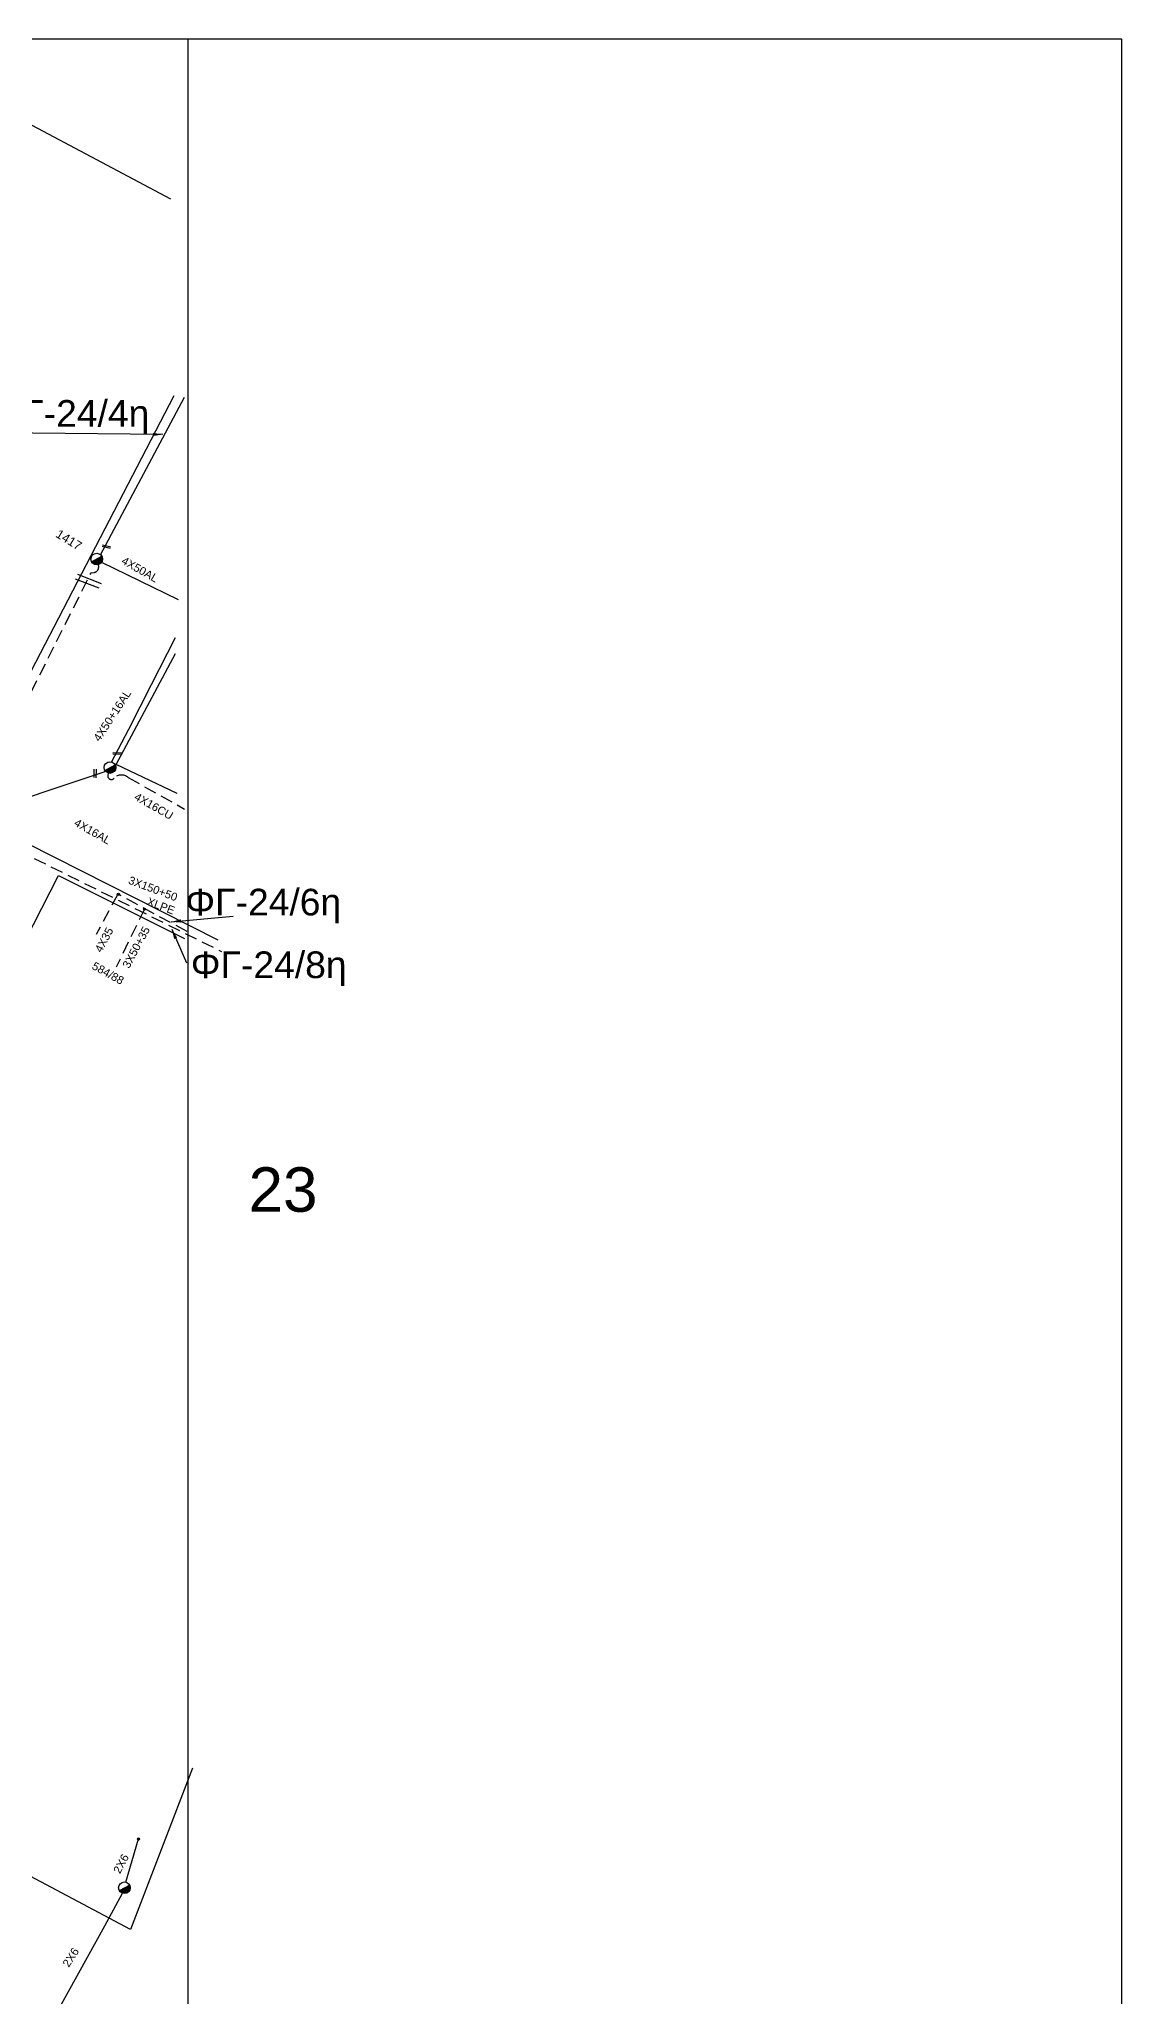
# Model space of a CAD drawing. Header units: millimetres. Extents: x 2662 to 4998, y 438 to 1235.
# Drawn here: x 4887.6 to 4997.8, y 1016.6 to 1215.7 of the extents above; entities that cross this region are included whole.
import ezdxf

# ---------------------------------------------------------------- set-up
doc = ezdxf.new("R2010")
doc.units = ezdxf.units.MM
doc.linetypes.add('DASHED', pattern=[19.05, 12.7, -6.35])
for name, color, linetype in [('Άγνωστα', 7, 'Continuous'), ('Γυμνά εναέρια ΧΤ και ΦΟΠ (3Φ)   4x50+16AL', 7, 'Continuous'), ('Επιγραφές - Σχήματα', 7, 'Continuous'), ('Καλώδια ΧΤ   3x150AL+50CU', 7, 'DASHED'), ('Καλώδια ΧΤ   3x150AL+50XLPE', 7, 'DASHED'), ('Καλώδια ΧΤ   4x50AL', 7, 'DASHED'), ('Μηχανική τομή', 7, 'Continuous'), ('Στύλος ΦΜ', 7, 'Continuous'), ('Στύλος ΦΜ @ 1', 7, 'Continuous'), ('Συνδέσεις', 7, 'Continuous'), ('Τομή', 7, 'Continuous'), ('Υπόβαθρο ΔΕΗ', 7, 'Continuous'), ('Υπόγεια καλώδια Παροχών ΧΤ   4x16CU', 7, 'DASHED'), ('Υπόγειο καλώδιο Μέσης Τάσης 20KV', 7, 'Continuous')]:
    doc.layers.add(name, color=color, linetype=linetype)
doc.styles.add('arial', font='ARIAL.TTF')
doc.styles.get("Standard").update_dxf_attribs({"font": 'ARIAL.TTF'})
doc.linetypes.add('SYN_LINE', pattern='A,0.5,-0.0001,["/\\/\\/\\/",Standard,S=0.1,R=0,X=0,Y=-0.05],-0.25', length=0.7501)
doc.dimstyles.new('ISO-25', dxfattribs={"dimtxt": 2.5, "dimasz": 2.5, "dimexe": 1.25, "dimexo": 0.625, "dimtad": 1, "dimtxsty": 'Standard', "dimcen": 2.5, "dimadec": 0, "dimazin": 0, "dimtfac": 1, "dimtmove": 0, "dimatfit": 3, "dimfxl": 1, "dimarcsym": 0})

# ---------------------------------------------------------------- blocks, each defined once
blk = doc.blocks.new('ΤΟΜΗ')
at = {"layer": 'Τομή', "ltscale": 40}
for p, q in [((-5.68, 0), (5.68, 0)), ((5.68, -2.33), (-5.68, -2.33))]:
    blk.add_line(p, q, dxfattribs=at)
blk = doc.blocks.new('ΜΗΧΑΝΙΚΗ ΤΟΜΗ')
at = {"layer": 'Μηχανική τομή', "ltscale": 40}
for p, q in [((-1.89, 0.78), (1.89, 0.78)), ((1.89, 0), (-1.89, 0))]:
    blk.add_line(p, q, dxfattribs=at)
blk = doc.blocks.new('ΥΠΑΡΧΩΝ ΤΣΙΜΕΝΤΕΝΙΟΣ ΣΤΥΛΟΣ')
at = {"layer": 'Στύλος ΦΜ'}
blk.add_hatch(color=7, dxfattribs=at).paths.add_polyline_path([(-1.29, -2.28, 0.574793), (2.62, 0, 0.268822), (1.3, 2.27)])
at = {"layer": 'Στύλος ΦΜ', "color": 7}
blk.add_line((-1.29, -2.28), (1.3, 2.27), dxfattribs=at)
blk.add_circle((0, 0), 2.62, dxfattribs=at)
at = {"layer": 'Στύλος ΦΜ', "flags": 4}
for tag, p in [('ΑΡΙΘΜΟΣ', (-4.68, 8.05)), ('ΤΥΠΟΣ', (-4.91, 3.03))]:
    blk.add_attdef(tag, p, '', height=4, dxfattribs=at)
blk = doc.blocks.new('_ΣΥΝΔΕΣΗ')
at = {"layer": 'Συνδέσεις', "linetype": 'SYN_LINE', "ltscale": 40}
blk.add_hatch(color=256, dxfattribs=at).paths.add_polyline_path([(0.5, -0.01, 1), (-0.5, -0.01, 1)])
at = {"layer": 'Συνδέσεις'}
blk.add_circle((0, -0.01), 0.5, dxfattribs=at)

msp = doc.modelspace()

# ---------------------------------------------------------------- linework, layer by layer
at = {"layer": 'Άγνωστα', "color": 62}
msp.add_lwpolyline([(4893.89, 1163.25), (4902.44, 1179.28)], dxfattribs=at)
at = {"layer": 'Άγνωστα', "color": 27, "linetype": 'DASHED', "ltscale": 0.1}
msp.add_lwpolyline([(4880.44, 1137.2, -0.431928), (4880.86, 1137.42, -0.004713), (4880.86, 1137.42), (4892.92, 1161.39), (4893.19, 1161.43, 0.492284), (4893.66, 1162.23)], format="xyb", dxfattribs=at)
msp.add_lwpolyline([(4898.38, 1127.26), (4895.47, 1121.31)], dxfattribs=at)
at = {"layer": 'Άγνωστα', "color": 5, "linetype": 'SYN_LINE', "ltscale": 5}
msp.add_lwpolyline([(4896.47, 1028.27), (4897.74, 1032.67)], dxfattribs=at)
at = {"layer": 'Άγνωστα', "color": 5, "linetype": 'SYN_LINE', "ltscale": 10}
msp.add_lwpolyline([(4888.88, 1013.96), (4894.32, 1023.84), (4896.13, 1027.14)], dxfattribs=at)
at = {"layer": 'Γυμνά εναέρια ΧΤ και ΦΟΠ (3Φ)   4x50+16AL', "color": 62, "linetype": 'Continuous'}
for points in [[(4895.02, 1142.17), (4896.77, 1145.5), (4899.08, 1150.06), (4901.5, 1154.83)], [(4880.84, 1136.7), (4894.37, 1141.2)]]:
    msp.add_lwpolyline(points, dxfattribs=at)
at = {"layer": 'Επιγραφές - Σχήματα'}
for points in [[(4901.44, 1215.67), (4901.44, 1215.67), (3912.5, 1215.67), (3912.5, 717.65), (4901.44, 717.58)], [(4902.79, 717.58), (4902.79, 1215.67)]]:
    msp.add_lwpolyline(points, dxfattribs=at)
at = {"layer": 'Επιγραφές - Σχήματα', "ltscale": 10}
msp.add_lwpolyline([(4901.44, 717.58), (4997.79, 717.52), (4997.79, 1215.67), (4901.44, 1215.67)], dxfattribs=at)
at = {"layer": 'Καλώδια ΧΤ   3x150AL+50CU', "color": 173, "linetype": 'DASHED', "ltscale": 0.1}
msp.add_lwpolyline([(4860.69, 1103.3), (4865.68, 1100.8), (4867.6, 1104.62, 0.480349), (4868.9, 1105.56), (4878.24, 1123.58, 0.282366), (4878.63, 1125.66), (4880.99, 1130.34, 0.355627), (4882.48, 1131.55), (4883.73, 1134.07), (4906.19, 1122.91)], format="xyb", dxfattribs=at)
at = {"layer": 'Καλώδια ΧΤ   3x150AL+50XLPE', "color": 27, "linetype": 'DASHED', "ltscale": 0.1}
msp.add_lwpolyline([(4902.7, 1124.94), (4895.65, 1128.73), (4893.44, 1124.64)], dxfattribs=at)
at = {"layer": 'Καλώδια ΧΤ   4x50AL', "color": 62, "linetype": 'Continuous'}
msp.add_lwpolyline([(4894, 1162.49), (4901.77, 1158.68)], dxfattribs=at)
at = {"layer": 'Υπόβαθρο ΔΕΗ'}
for points in [[(4901.34, 1179.41), (4884.92, 1147.79), (4846.74, 1167.28), (4871.24, 1215.23), (4901.01, 1199.43)], [(4901.69, 1138.97), (4895.47, 1141.93), (4901.52, 1153.19)], [(4903.26, 1039.85), (4896.92, 1023.47), (4848.12, 1049.38), (4889.6, 1130.62), (4902.43, 1124.24)]]:
    msp.add_lwpolyline(points, dxfattribs=at)
at = {"layer": 'Υπόγεια καλώδια Παροχών ΧΤ   4x16CU', "color": 62, "ltscale": 0.1}
msp.add_lwpolyline([(4894.66, 1141.04), (4894.63, 1140.81, 0.746512), (4895.26, 1140.51, -0.411338), (4896.7, 1140.59), (4902.43, 1137.39)], format="xyb", dxfattribs=at)
at = {"layer": 'Υπόγειο καλώδιο Μέσης Τάσης 20KV', "color": 27}
msp.add_lwpolyline([(4905.84, 1124.04), (4880.84, 1136.7)], dxfattribs=at)

# ---------------------------------------------------------------- block references
at = {"layer": 'Μηχανική τομή'}
for p, xscale, yscale, zscale, rotation in [((4894.47, 1163.99), 0.2259914949150553, 0.2259914949150553, 0.2259914949150553, 346.0182414703847), ((4895.57, 1142.94), 0.2259914949150554, 0.2259914949150554, 0.2259914949150554, 357.6107062204194), ((4893.42, 1141), 0.2259914949150554, 0.2259914949150554, 0.2259914949150554, 88.24385948120474)]:
    msp.add_blockref('ΜΗΧΑΝΙΚΗ ΤΟΜΗ', p, dxfattribs=dict(at, xscale=xscale, yscale=yscale, zscale=zscale, rotation=rotation))
at = {"layer": 'Στύλος ΦΜ @ 1', "ltscale": 40}
ref = msp.add_blockref('ΥΠΑΡΧΩΝ ΤΣΙΜΕΝΤΕΝΙΟΣ ΣΤΥΛΟΣ', (4893.5, 1162.8), dxfattribs=dict(at, xscale=0.2259914949150554, yscale=0.2259914949150554, zscale=0.2259914949150554, rotation=328.5155825786242))
ref.add_attrib('ΤΥΠΟΣ', '1417', (4889.24, 1165.11), dxfattribs={"layer": 'Στύλος ΦΜ', "height": 0.904, "rotation": 328.5156, "flags": 4})
for p, xscale, yscale, zscale, rotation in [((4894.85, 1141.61), 0.2259914949150554, 0.2259914949150554, 0.2259914949150554, 328.5155825786242), ((4896.32, 1027.7), 0.2259914949150581, 0.2259914949150581, 0.2259914949150581, 328.5155825786149)]:
    msp.add_blockref('ΥΠΑΡΧΩΝ ΤΣΙΜΕΝΤΕΝΙΟΣ ΣΤΥΛΟΣ', p, dxfattribs=dict(at, xscale=xscale, yscale=yscale, zscale=zscale, rotation=rotation))
at = {"layer": 'Συνδέσεις', "xscale": 0.2259914949150555, "yscale": 0.2259914949150555, "zscale": 0.2259914949150555}
for p in [(4895.7, 1128.71), (4898.36, 1127.21), (4897.75, 1032.67)]:
    msp.add_blockref('_ΣΥΝΔΕΣΗ', p, dxfattribs=at)
at = {"layer": 'Τομή', "xscale": 0.2259914949150553, "yscale": 0.2259914949150553, "zscale": 0.2259914949150553, "rotation": 338.8061083016179}
msp.add_blockref('ΤΟΜΗ', (4892.74, 1160.8), dxfattribs=at)

# ---------------------------------------------------------------- texts
at = {"ltscale": 40, "insert": (4908.94, 1100.96), "char_height": 4.52, "width": 19.1112, "attachment_point": 1, "style": 'arial'}
msp.add_mtext('23', dxfattribs=at)
at = {"layer": 'Άγνωστα', "ltscale": 40, "attachment_point": 1, "style": 'arial'}
for s, insert, char_height, width, rotation in [('4X16AL', (4891.52, 1136.46), 0.814, 62.5458, 330.4192), ('3X150+50\\P        XLPE', (4896.93, 1130.59), 0.8136, 8.1124, 339.4062), ('4X35', (4893.26, 1123.11), 0.814, 2.6604, 61.8613), ('3X50+35', (4896.07, 1121.5), 0.814, 4.4677, 61.8613), ('584/88', (4893.33, 1121.9), 0.814, 3.5064, 330.9105), ('2X6', (4895.14, 1029.45), 0.814, 2.6604, 61.8613), ('2X6', (4889.97, 1020), 0.814, 2.6604, 57.2264)]:
    msp.add_mtext(s, dxfattribs=dict(at, insert=insert, char_height=char_height, width=width, rotation=rotation))
at = {"layer": 'Γυμνά εναέρια ΧΤ και ΦΟΠ (3Φ)   4x50+16AL', "ltscale": 40, "insert": (4893.1, 1144.62), "char_height": 0.814, "width": 62.5458, "attachment_point": 1, "rotation": 56.7816, "style": 'arial'}
msp.add_mtext('4X50+16AL', dxfattribs=at)
at = {"layer": 'Επιγραφές - Σχήματα', "ltscale": 40, "char_height": 2.712, "width": 19.1112, "attachment_point": 1, "style": 'arial'}
for s, insert in [('ΦΓ-24/4η', (4883, 1178.97)), ('ΦΓ-24/6η', (4902.52, 1129.28)), ('ΦΓ-24/8η', (4903.07, 1122.91))]:
    msp.add_mtext(s, dxfattribs=dict(at, insert=insert))
at = {"layer": 'Καλώδια ΧΤ   4x50AL', "ltscale": 40, "insert": (4896.34, 1163.1), "char_height": 0.814, "width": 62.5458, "attachment_point": 1, "rotation": 330.4192, "style": 'arial'}
msp.add_mtext('4X50AL', dxfattribs=at)
at = {"layer": 'Υπόγεια καλώδια Παροχών ΧΤ   4x16CU', "ltscale": 40, "insert": (4897.64, 1139.1), "char_height": 0.814, "width": 62.5458, "attachment_point": 1, "rotation": 330.4192, "style": 'arial'}
msp.add_mtext('4X16CU', dxfattribs=at)

# ---------------------------------------------------------------- leaders
at = {"layer": 'Επιγραφές - Σχήματα', "ltscale": 40}
for points in [[(4900.21, 1175.47), (4883.65, 1175.65)], [(4901.09, 1125.92), (4907.37, 1126.48)], [(4901.13, 1125.16), (4902.62, 1121.76)]]:
    msp.add_leader(points, dimstyle='ISO-25', override={"dimasz": 1, "dimtad": 0}, dxfattribs=at)

doc.saveas('drawing.dxf')
